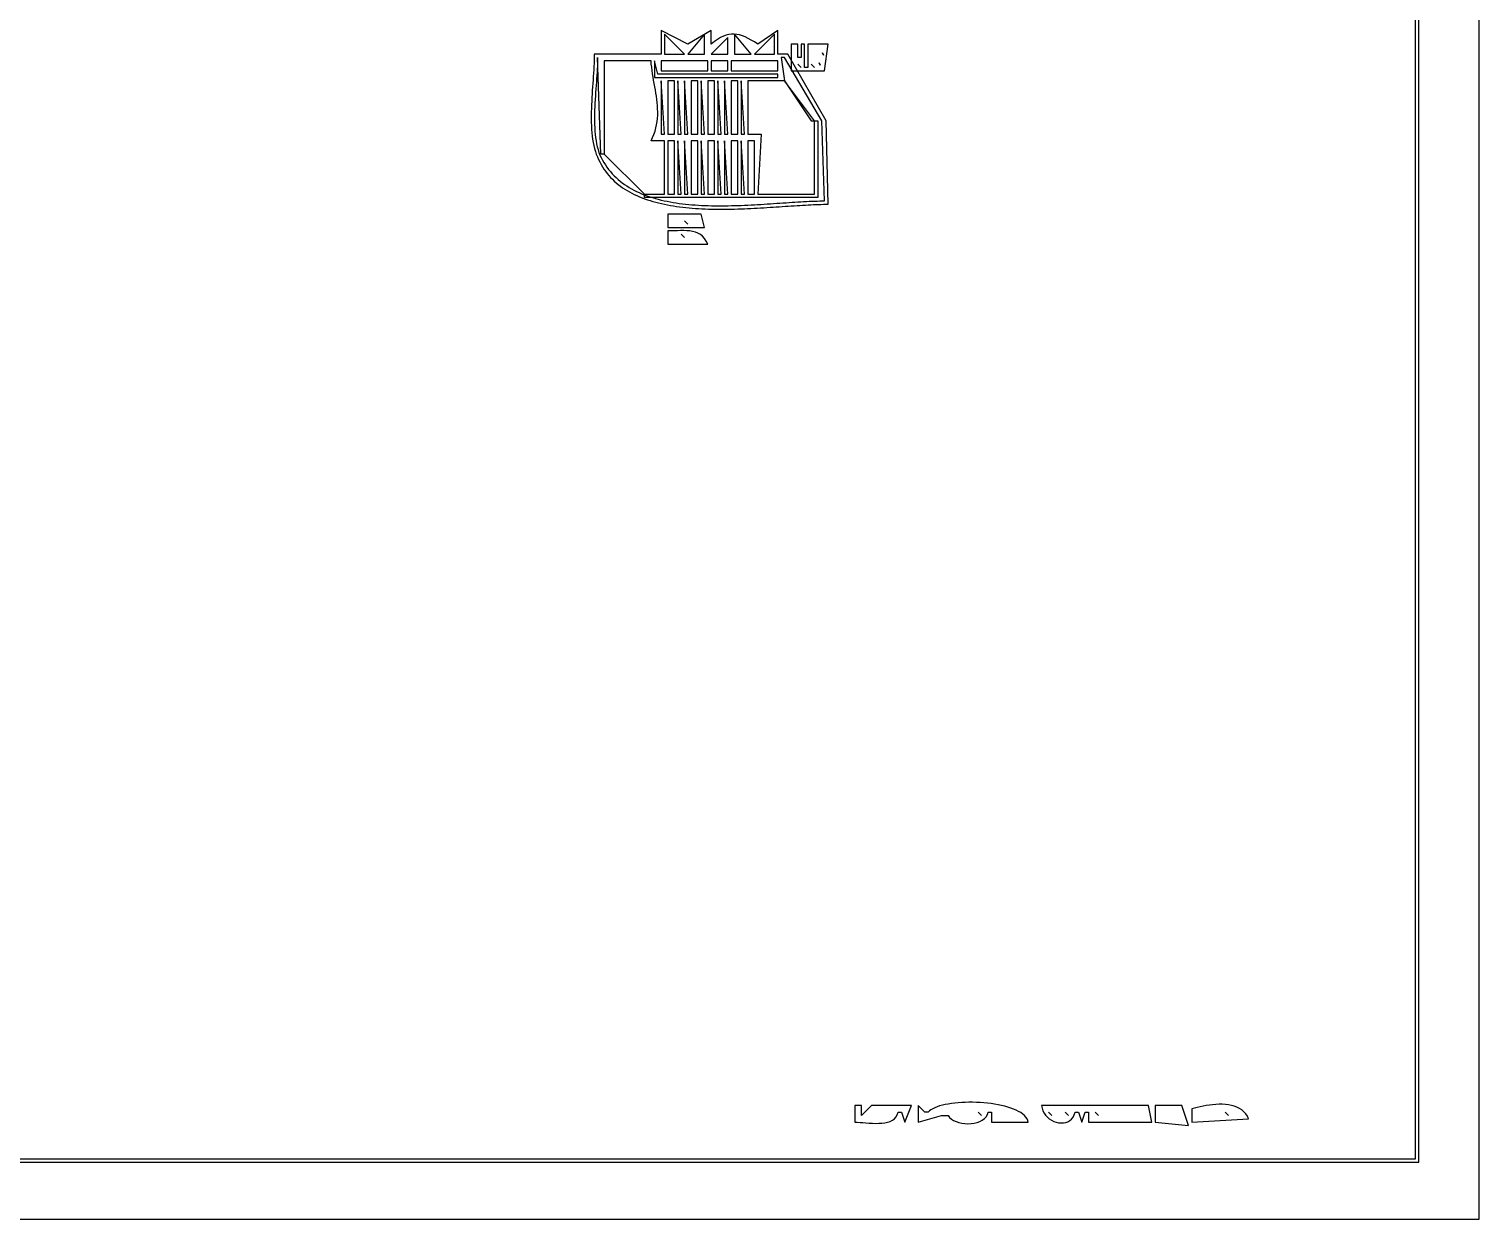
# Model space of a CAD drawing. Extents: x 0 to 1224, y 0 to 792.
# Drawn here: x 789.7 to 1224, y 0 to 356.5 of the extents above; entities that cross this region are included whole.
import ezdxf

# ---------------------------------------------------------------- set-up
doc = ezdxf.new("R2010")
doc.units = 0
doc.layers.add('C7', color=7, linetype='CONTINUOUS')

msp = doc.modelspace()

# ---------------------------------------------------------------- linework, layer by layer
at = {"layer": 'C7'}
for points in [[(0, 792), (0, 0), (1224, 0), (1224, 792), (0, 792)], [(35, 774), (35, 17), (1206, 17), (1206, 774), (35, 774)], [(36, 773), (36, 18), (1205, 18), (1205, 773), (36, 773)], [(979, 356), (979, 349), (959, 349), (958.9921, 348.1101), (958.9698, 347.1941), (958.9348, 346.2538), (958.8888, 345.2912), (958.8336, 344.3083), (958.771, 343.3072), (958.7027, 342.2899), (958.6304, 341.2583), (958.556, 340.2144), (958.4811, 339.1602), (958.4076, 338.0978), (958.3372, 337.0291), (958.2717, 335.9562), (958.2127, 334.8809), (958.1622, 333.8054), (958.1217, 332.7317), (958.0932, 331.6616), (958.0783, 330.5973), (958.0788, 329.5407), (958.0964, 328.4939), (958.133, 327.4587), (958.1902, 326.4373), (958.2699, 325.4316), (958.3738, 324.4437), (958.5036, 323.4754), (958.6611, 322.5289), (958.8481, 321.6061), (959.0663, 320.709), (959.3174, 319.8396), (959.6034, 319)], [(959.6033, 319), (959.9181, 318.1945), (960.2589, 317.4146), (960.6252, 316.6598), (961.0164, 315.9297), (961.4321, 315.224), (961.8716, 314.5423), (962.3345, 313.8842), (962.8203, 313.2494), (963.3285, 312.6373), (963.8585, 312.0478), (964.4098, 311.4803), (964.982, 310.9346), (965.5745, 310.4101), (966.1867, 309.9066), (966.8183, 309.4237), (967.4686, 308.9609), (968.1372, 308.518), (968.8235, 308.0944), (969.527, 307.6899), (970.2473, 307.3041), (970.9838, 306.9365), (971.7359, 306.5869), (972.5032, 306.2547), (973.2852, 305.9397), (974.0813, 305.6414), (974.8911, 305.3595), (975.714, 305.0936), (976.5495, 304.8433), (977.397, 304.6082), (978.2562, 304.388), (979.1264, 304.1822), (980.0072, 303.9905), (980.898, 303.8126), (981.7983, 303.6479), (982.7077, 303.4962), (983.6255, 303.3571), (984.5513, 303.2301), (985.4846, 303.115), (986.4248, 303.0112), (987.3715, 302.9185), (988.3242, 302.8365), (989.2822, 302.7647), (990.2451, 302.7029), (991.2124, 302.6505), (992.1836, 302.6073), (993.1582, 302.5728), (994.1356, 302.5467), (995.1153, 302.5286), (996.0969, 302.5182), (997.0797, 302.5149), (998.0634, 302.5185), (999.0473, 302.5286), (1000.031, 302.5447), (1001.014, 302.5666), (1001.9956, 302.5938), (1002.9756, 302.6259), (1003.9532, 302.6626), (1004.928, 302.7034), (1005.8995, 302.7481), (1006.8672, 302.7962), (1007.8305, 302.8474), (1008.789, 302.9012), (1009.7421, 302.9572), (1010.6893, 303.0152), (1011.6301, 303.0747), (1012.564, 303.1353), (1013.4905, 303.1967), (1014.4091, 303.2585), (1015.3192, 303.3202), (1016.2203, 303.3816), (1017.1119, 303.4422), (1017.9936, 303.5016), (1018.8648, 303.5596), (1019.7249, 303.6156), (1020.5735, 303.6693), (1021.41, 303.7203), (1022.234, 303.7683), (1023.0449, 303.8129), (1023.8423, 303.8536), (1024.6255, 303.8901), (1025.3941, 303.9221), (1026.1476, 303.9491), (1026.8854, 303.9708), (1027.6071, 303.9867), (1028.3121, 303.9966), (1029, 304), (1028.400513, 329), (1017, 349), (1014, 349), (1014, 356), (1008, 352), (1006.9691, 352.6346), (1005.9959, 353.201), (1005.0725, 353.6957), (1004.191, 354.1152), (1003.3435, 354.4559), (1002.522, 354.7143), (1001.7187, 354.8869), (1000.9256, 354.9703), (1000.1349, 354.9608), (999.3385, 354.8549), (998.5287, 354.6492), (997.6974, 354.3402), (996.8368, 353.9242), (995.939, 353.3979), (994.996, 352.7576), (994, 352), (994, 356), (987, 352), (979, 356)], [(980, 355), (980, 349), (986, 349), (980, 355)], [(987, 349), (992, 349), (992, 355), (987, 349)], [(994, 349), (999, 349), (999, 354), (994, 349)], [(1001, 355), (1001, 349), (1006, 349), (1001, 355)], [(1007, 349), (1013, 349), (1013, 355), (1007, 349)], [(1018, 352), (1018, 344), (1028, 344), (1029, 352), (1023, 352), (1023, 345), (1022, 345), (1022, 352), (1021, 352), (1021, 348), (1020, 348), (1020, 352), (1018, 352)], [(960, 348), (959.9917, 347.1773), (959.9684, 346.3207), (959.9317, 345.4325), (959.8835, 344.5152), (959.8258, 343.5715), (959.7602, 342.6039), (959.6888, 341.6148), (959.6134, 340.6067), (959.5357, 339.5823), (959.4577, 338.5439), (959.3813, 337.4943), (959.3082, 336.4358), (959.2403, 335.3709), (959.1795, 334.3023), (959.1277, 333.2324), (959.0867, 332.1638), (959.0583, 331.099), (959.0444, 330.0404), (959.0469, 328.9907), (959.0676, 327.9523), (959.1083, 326.9278), (959.171, 325.9196), (959.2575, 324.9304), (959.3696, 323.9626), (959.5091, 323.0188), (959.6781, 322.1014), (959.8782, 321.213), (960.1114, 320.3562), (960.3794, 319.5334), (960.6843, 318.7471), (961.0278, 318)], [(961.0277, 318), (961.432, 317.2295), (961.8608, 316.4857), (962.3136, 315.768), (962.7898, 315.076), (963.2889, 314.4093), (963.8104, 313.7675), (964.3538, 313.1501), (964.9186, 312.5567), (965.5042, 311.9868), (966.1101, 311.4401), (966.7358, 310.9161), (967.3808, 310.4143), (968.0445, 309.9344), (968.7265, 309.4759), (969.4262, 309.0384), (970.1431, 308.6214), (970.8767, 308.2246), (971.6264, 307.8474), (972.3918, 307.4896), (973.1723, 307.1505), (973.9673, 306.8298), (974.7765, 306.5272), (975.5992, 306.242), (976.435, 305.974), (977.2833, 305.7226), (978.1435, 305.4875), (979.0153, 305.2683), (979.898, 305.0644), (980.7911, 304.8754), (981.6942, 304.701), (982.6067, 304.5407), (983.528, 304.3941), (984.4577, 304.2607), (985.3952, 304.1401), (986.3401, 304.0319), (987.2917, 303.9357), (988.2497, 303.8509), (989.2133, 303.7773), (990.1823, 303.7143), (991.1559, 303.6616), (992.1337, 303.6186), (993.1152, 303.585), (994.0999, 303.5603), (995.0872, 303.5442), (996.0766, 303.5361), (997.0677, 303.5357), (998.0598, 303.5425), (999.0524, 303.5561), (1000.0451, 303.576), (1001.0373, 303.6019), (1002.0285, 303.6332), (1003.0182, 303.6696), (1004.0059, 303.7107), (1004.9909, 303.756), (1005.9729, 303.805), (1006.9513, 303.8574), (1007.9256, 303.9127), (1008.8952, 303.9705), (1009.8597, 304.0303), (1010.8185, 304.0918), (1011.7711, 304.1545), (1012.7169, 304.2179), (1013.6555, 304.2817), (1014.5864, 304.3453), (1015.509, 304.4085), (1016.4227, 304.4706), (1017.3272, 304.5314), (1018.2218, 304.5904), (1019.106, 304.6472), (1019.9794, 304.7012), (1020.8413, 304.7522), (1021.6913, 304.7996), (1022.5289, 304.843), (1023.3536, 304.8821), (1024.1647, 304.9163), (1024.9618, 304.9453), (1025.7444, 304.9685), (1026.512, 304.9857), (1027.264, 304.9963), (1028, 305), (1027.145874, 329), (1016, 348), (1015, 348), (1016, 341), (1005, 341), (1005, 325), (1009, 325), (1008, 307), (1025, 307), (1025, 329), (1026, 329), (1026, 306), (974, 306), (974, 307), (980, 307), (980, 323), (976, 323), (976.4676, 323.9678), (976.8639, 324.9319), (977.193, 325.8924), (977.4592, 326.8499), (977.6667, 327.8047), (977.8198, 328.7574), (977.9226, 329.7082), (977.9794, 330.6577), (977.9944, 331.6063), (977.9718, 332.5544), (977.916, 333.5023), (977.831, 334.4506), (977.7211, 335.3996), (977.5906, 336.3498), (977.4436, 337.3016), (977.2844, 338.2554), (977.1173, 339.2117), (976.9464, 340.1708), (976.7759, 341.1331), (976.6102, 342.0992), (976.4534, 343.0694), (976.3098, 344.0442), (976.1835, 345.0239), (976.0788, 346.009), (976, 347), (962, 347), (962, 319), (961, 319), (960, 348)], [(1027.333374, 349.333344), (1027.666626, 348.666656), (1027.333374, 349.333344)], [(977, 347), (977, 342), (1014, 342), (1014, 343), (978, 343), (977, 347)], [(979, 347), (979, 344), (993, 344), (993, 347), (979, 347)], [(994, 347), (994, 344), (999, 344), (999, 347), (994, 347)], [(1000, 347), (1000, 344), (1014, 344), (1014, 347), (1000, 347)], [(1020, 346), (1021, 345), (1020, 346)], [(1024, 346), (1025, 345), (1024, 346)], [(1026.333374, 346.333344), (1026.666626, 345.666656), (1026.333374, 346.333344)], [(979, 341), (979, 325), (980, 325), (979, 341)], [(981, 341), (981, 325), (983, 325), (983, 341), (981, 341)], [(984, 341), (984, 325), (985, 325), (984, 341)], [(986, 341), (986, 325), (987, 325), (986, 341)], [(988, 341), (988, 325), (990, 325), (990, 341), (988, 341)], [(991, 341), (991, 325), (992, 325), (991, 341)], [(993, 341), (993, 325), (995, 325), (995, 341), (993, 341)], [(996, 341), (996, 325), (997, 325), (996, 341)], [(998, 341), (998, 325), (999, 325), (998, 341)], [(1000, 341), (1000, 325), (1002, 325), (1002, 341), (1000, 341)], [(1003, 341), (1003, 325), (1004, 325), (1003, 341)], [(1016, 341), (1024, 329), (1025, 329), (1016, 341)], [(981, 323), (981, 307), (983, 307), (983, 323), (981, 323)], [(984, 323), (984, 307), (985, 307), (984, 323)], [(986, 323), (986, 307), (987, 307), (986, 323)], [(988, 323), (988, 307), (990, 307), (990, 323), (988, 323)], [(991, 323), (991, 307), (992, 307), (991, 323)], [(993, 323), (993, 307), (995, 307), (995, 323), (993, 323)], [(996, 323), (996, 307), (997, 307), (996, 323)], [(998, 323), (998, 307), (999, 307), (998, 323)], [(1000, 323), (1000, 307), (1002, 307), (1002, 323), (1000, 323)], [(1003, 323), (1003, 307), (1004, 307), (1003, 323)], [(1005, 323), (1005, 307), (1007, 307), (1007, 323), (1005, 323)], [(962, 319), (974, 307), (962, 319)], [(981, 301), (981, 297), (992, 297), (991, 301), (981, 301)], [(981, 296), (981, 292), (993, 292), (992.5465, 292.9479), (992.0179, 293.7412), (991.4201, 294.393), (990.7589, 294.9166), (990.0404, 295.3252), (989.2704, 295.6321), (988.4548, 295.8505), (987.5996, 295.9936), (986.7107, 296.0747), (985.7939, 296.107), (984.8552, 296.1038), (983.9006, 296.0782), (982.9359, 296.0436), (981.967, 296.0131), (981, 296)], [(986, 299), (987, 298), (986, 299)], [(985, 295), (986, 294), (985, 295)], [(1056, 34), (1056, 29), (1063, 31), (1064, 31), (1065, 31), (1065.422, 30.4269), (1065.9725, 29.9289), (1066.6328, 29.5066), (1067.3845, 29.1609), (1068.2089, 28.8925), (1069.0873, 28.7024), (1070.0013, 28.5912), (1070.9321, 28.5598), (1071.8612, 28.609), (1072.77, 28.7396), (1073.6398, 28.9523), (1074.4522, 29.2481), (1075.1884, 29.6277), (1075.8298, 30.0918), (1076.358, 30.6414), (1076.7542, 31.2772), (1077, 32), (1078, 32), (1078, 29), (1089, 29), (1088.8529, 29.5421), (1088.6082, 30.0582), (1088.271, 30.5483), (1087.8465, 31.0123), (1087.3399, 31.4504), (1086.7565, 31.8625), (1086.1014, 32.2488), (1085.3799, 32.6092), (1084.5972, 32.9438), (1083.7584, 33.2526), (1082.8689, 33.5357), (1081.9339, 33.7931), (1080.9584, 34.0249), (1079.9479, 34.2311), (1078.9074, 34.4117), (1077.8422, 34.5668), (1076.7575, 34.6964), (1075.6585, 34.8005), (1074.5504, 34.8793), (1073.4385, 34.9327), (1072.328, 34.9608), (1071.224, 34.9636), (1070.1319, 34.9412), (1069.0567, 34.8935), (1068.0038, 34.8208), (1066.9783, 34.7229), (1065.9854, 34.5999), (1065.0304, 34.4519), (1064.1185, 34.2789), (1063.2549, 34.0809), (1062.4448, 33.8581), (1061.6934, 33.6103), (1061.006, 33.3377), (1060.3877, 33.0404), (1059.8438, 32.7183), (1059.3795, 32.3714), (1059, 32), (1058, 32), (1056, 34)], [(1037, 34), (1037, 29), (1037.7606, 28.9825), (1038.5864, 28.9369), (1039.4643, 28.8739), (1040.3815, 28.8037), (1041.325, 28.7369), (1042.2819, 28.6838), (1043.2393, 28.655), (1044.1843, 28.6609), (1045.104, 28.7119), (1045.9855, 28.8186), (1046.8158, 28.9913), (1047.582, 29.2405), (1048.2712, 29.5766), (1048.8705, 30.0102), (1049.3671, 30.5517), (1049.7478, 31.2114), (1050, 32), (1051, 32), (1052, 29), (1054, 34), (1042, 34), (1039, 31), (1039, 34), (1037, 34)], [(1074, 32), (1075, 31), (1074, 32)], [(1093, 34), (1093.1267, 33.1746), (1093.3737, 32.4081), (1093.7274, 31.7041), (1094.1745, 31.0664), (1094.7017, 30.4988), (1095.2956, 30.0049), (1095.9427, 29.5885), (1096.6298, 29.2534), (1097.3435, 29.0033), (1098.0703, 28.842), (1098.797, 28.7731), (1099.5102, 28.8004), (1100.1964, 28.9277), (1100.8423, 29.1587), (1101.4346, 29.4971), (1101.9599, 29.9467), (1102.4048, 30.5112), (1102.7559, 31.1944), (1103, 32), (1104, 32), (1105, 29), (1106, 32), (1107, 32), (1107, 29), (1126, 29), (1125, 34), (1093, 34)], [(1095, 32), (1096, 31), (1095, 32)], [(1100, 32), (1101, 31), (1100, 32)], [(1109, 32), (1110, 31), (1109, 32)], [(1127, 34), (1127, 29), (1137, 28), (1135, 34), (1127, 34)], [(1138, 33), (1138, 29), (1155, 30), (1154.6091, 30.8081), (1154.1312, 31.5196), (1153.5734, 32.139), (1152.9428, 32.6712), (1152.2466, 33.121), (1151.4919, 33.4931), (1150.6858, 33.7924), (1149.8355, 34.0234), (1148.9481, 34.1912), (1148.0306, 34.3004), (1147.0904, 34.3557), (1146.1344, 34.362), (1145.1698, 34.3241), (1144.2038, 34.2467), (1143.2435, 34.1345), (1142.2959, 33.9925), (1141.3683, 33.8252), (1140.4678, 33.6376), (1139.6015, 33.4343), (1138.7765, 33.2202), (1138, 33)], [(1148, 32), (1149, 31), (1148, 32)]]:
    msp.add_lwpolyline(points, dxfattribs=at)

doc.saveas('drawing.dxf')
